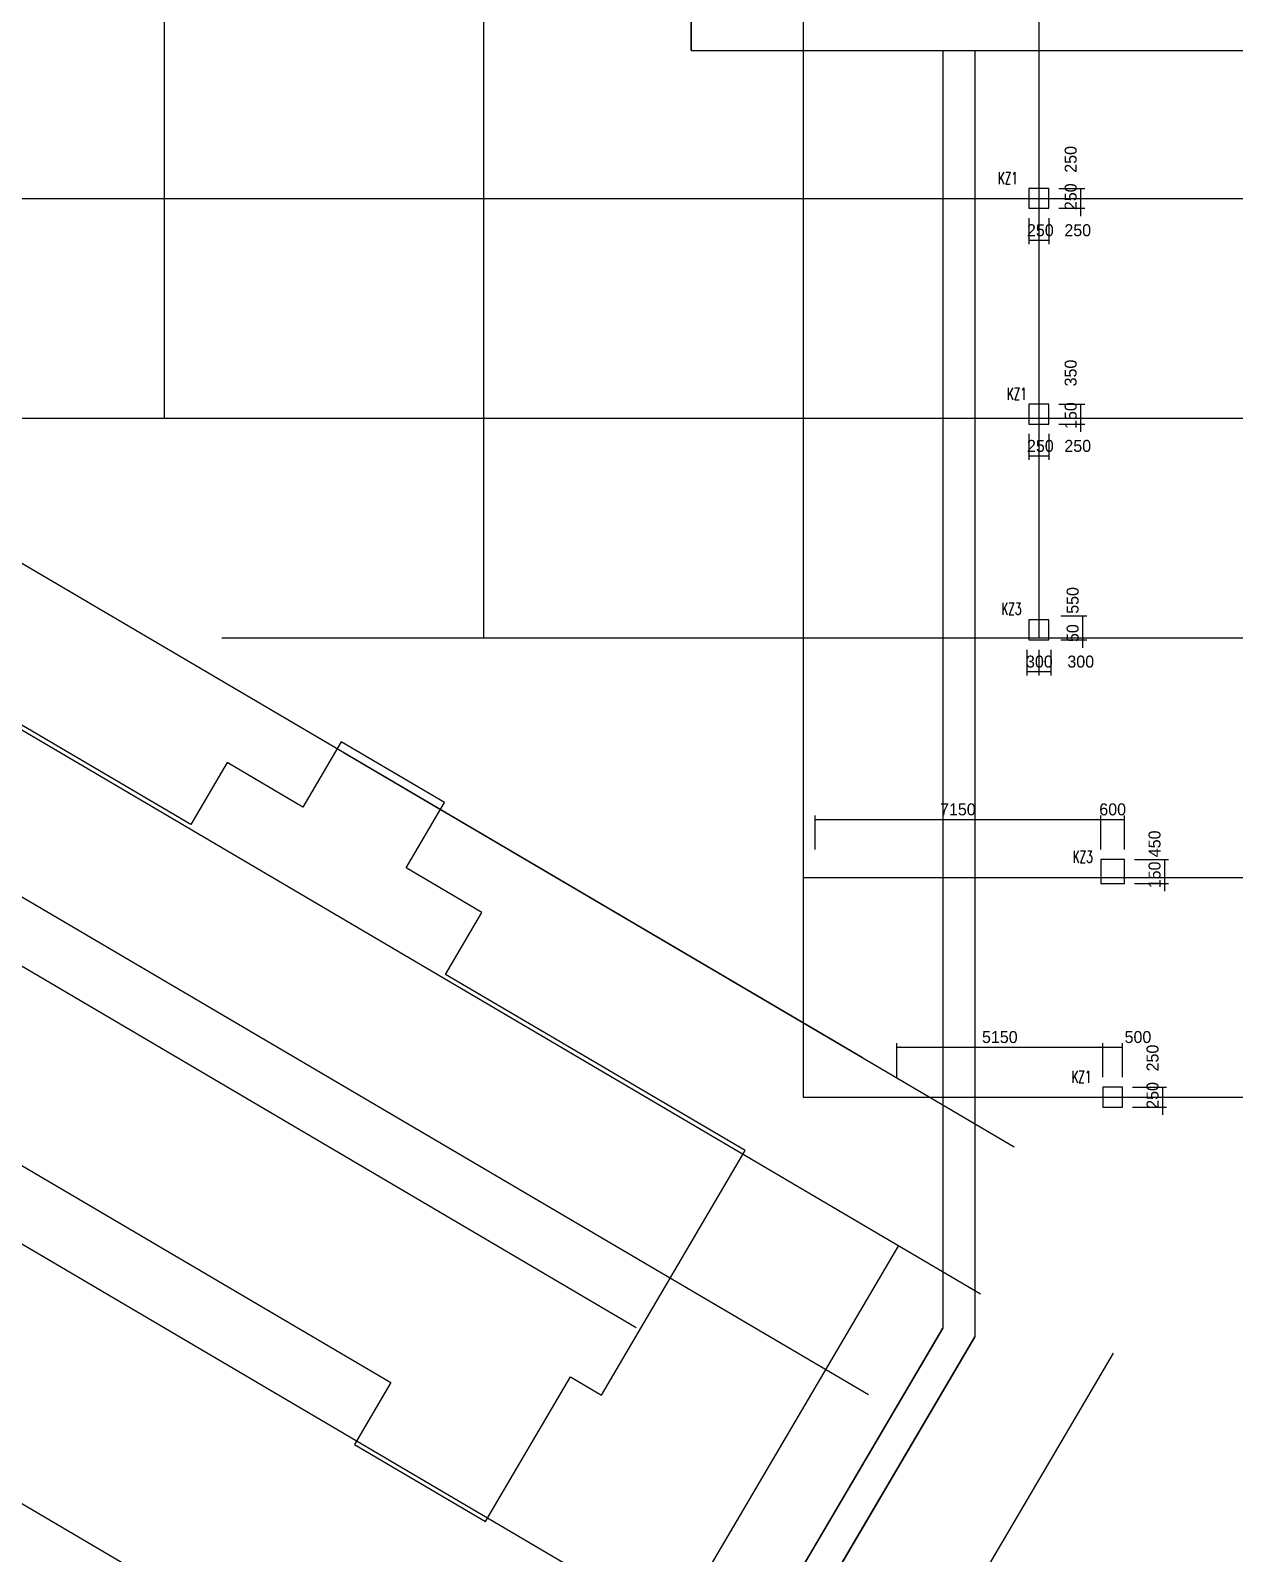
# Model space of a CAD drawing. Extents: x 387171 to 699106, y 11966 to 245688.
# Drawn here: x 615414 to 645559, y 156158 to 194291 of the extents above; entities that cross this region are included whole.
import ezdxf

# ---------------------------------------------------------------- set-up
doc = ezdxf.new("R2010")
doc.units = 0
doc.header["$LTSCALE"] = 100
doc.header["$MEASUREMENT"] = 0
for name, color, linetype in [('COLU', 7, 'Continuous'), ('DIM', 3, 'Continuous'), ('DOTE', 253, 'Continuous'), ('h后浇带', 51, 'Continuous'), ('NUM', 7, 'Continuous')]:
    doc.layers.add(name, color=color, linetype=linetype)
doc.styles.add('hztxt', font='hztxt')
doc.styles.get("Standard").update_dxf_attribs({"font": 'standard'})
doc.dimstyles.get("Standard").update_dxf_attribs({"dimtxt": 300, "dimasz": 100, "dimexe": 100, "dimexo": 250, "dimgap": 100, "dimtad": 0, "dimtoh": 1, "dimdec": 0, "dimdsep": 46, "dimcen": 0.09, "dimclrt": 7, "dimadec": 0, "dimazin": 0, "dimtfac": 1, "dimtdec": 4, "dimtofl": 0, "dimtmove": 0, "dimatfit": 3, "dimfxl": 1, "dimtolj": 1, "dimtzin": 0, "dimarcsym": 0})

# ---------------------------------------------------------------- blocks, each defined once
blk = doc.blocks.new('*D2511')
at = {"layer": 'DIM', "color": 0, "linetype": 'ByBlock', "lineweight": -2}
for p, q in [((642258, 168088), (642258, 168938)), ((642758, 168088), (642758, 168938)), ((642258, 168838), (642758, 168838))]:
    blk.add_line(p, q, dxfattribs=at)
for points in [[(642258, 168838), (642358, 168855), (642358, 168821)], [(642758, 168838), (642658, 168821), (642658, 168855)]]:
    blk.add_solid(points, dxfattribs=at)
at = {"layer": 'DIM', "color": 7, "linetype": 'Continuous', "lineweight": -2, "insert": (643141, 169088), "char_height": 300, "width": 566.67, "attachment_point": 5, "style": 'hztxt'}
blk.add_mtext('500', dxfattribs=at)
blk = doc.blocks.new('*D2071')
at = {"layer": 'DIM', "color": 0, "linetype": 'ByBlock', "lineweight": -2}
for p, q in [((643008, 167838), (643858, 167838)), ((643758, 167838), (643758, 167588)), ((643008, 167588), (643858, 167588))]:
    blk.add_line(p, q, dxfattribs=at)
for points in [[(643758, 167838), (643775, 167738), (643741, 167738)], [(643758, 167588), (643741, 167688), (643775, 167688)]]:
    blk.add_solid(points, dxfattribs=at)
at = {"layer": 'DIM', "color": 7, "linetype": 'Continuous', "lineweight": -2, "insert": (643508, 168564), "char_height": 300, "width": 566.67, "attachment_point": 5, "rotation": 90, "style": 'hztxt'}
blk.add_mtext('250', dxfattribs=at)
blk = doc.blocks.new('*D2020')
at = {"layer": 'DIM', "color": 0, "linetype": 'ByBlock', "lineweight": -2}
for p, q in [((643758, 167788), (643758, 167138)), ((643008, 167588), (643858, 167588)), ((643008, 167338), (643858, 167338))]:
    blk.add_line(p, q, dxfattribs=at)
for points in [[(643758, 167588), (643741, 167688), (643775, 167688)], [(643758, 167338), (643775, 167238), (643741, 167238)]]:
    blk.add_solid(points, dxfattribs=at)
at = {"layer": 'DIM', "color": 7, "linetype": 'Continuous', "lineweight": -2, "insert": (643508, 167628), "char_height": 300, "width": 566.67, "attachment_point": 5, "rotation": 90, "style": 'hztxt'}
blk.add_mtext('250', dxfattribs=at)
blk = doc.blocks.new('*D1597')
at = {"layer": 'DIM', "color": 0, "linetype": 'ByBlock', "lineweight": -2}
for p, q in [((642208, 173788), (642208, 174638)), ((642208, 174538), (642808, 174538)), ((642808, 173788), (642808, 174638))]:
    blk.add_line(p, q, dxfattribs=at)
for points in [[(642208, 174538), (642308, 174555), (642308, 174521)], [(642808, 174538), (642708, 174521), (642708, 174555)]]:
    blk.add_solid(points, dxfattribs=at)
at = {"layer": 'DIM', "color": 7, "linetype": 'Continuous', "lineweight": -2, "insert": (642508, 174788), "char_height": 300, "width": 556.67, "attachment_point": 5, "style": 'hztxt'}
blk.add_mtext('600', dxfattribs=at)
blk = doc.blocks.new('*D1164')
at = {"layer": 'DIM', "color": 0, "linetype": 'ByBlock', "lineweight": -2}
for p, q in [((643058, 173538), (643908, 173538)), ((643808, 173538), (643808, 173088)), ((643058, 173088), (643908, 173088))]:
    blk.add_line(p, q, dxfattribs=at)
for points in [[(643808, 173538), (643825, 173438), (643791, 173438)], [(643808, 173088), (643791, 173188), (643825, 173188)]]:
    blk.add_solid(points, dxfattribs=at)
at = {"layer": 'DIM', "color": 7, "linetype": 'Continuous', "lineweight": -2, "insert": (643558, 173926), "char_height": 300, "width": 576.67, "attachment_point": 5, "rotation": 90, "style": 'hztxt'}
blk.add_mtext('450', dxfattribs=at)
blk = doc.blocks.new('*D731')
at = {"layer": 'DIM', "color": 0, "linetype": 'ByBlock', "lineweight": -2}
for p, q in [((643808, 173288), (643808, 172738)), ((643058, 173088), (643908, 173088)), ((643058, 172938), (643908, 172938))]:
    blk.add_line(p, q, dxfattribs=at)
for points in [[(643808, 173088), (643791, 173188), (643825, 173188)], [(643808, 172938), (643825, 172838), (643791, 172838)]]:
    blk.add_solid(points, dxfattribs=at)
at = {"layer": 'DIM', "color": 7, "linetype": 'Continuous', "lineweight": -2, "insert": (643558, 173149), "char_height": 300, "width": 476.67, "attachment_point": 5, "rotation": 90, "style": 'hztxt'}
blk.add_mtext('150', dxfattribs=at)
blk = doc.blocks.new('*D2317')
at = {"layer": 'DIM', "color": 0, "linetype": 'ByBlock', "lineweight": -2}
for p, q in [((640408, 189588), (640408, 188938)), ((640658, 189588), (640658, 188938)), ((640408, 189038), (640658, 189038))]:
    blk.add_line(p, q, dxfattribs=at)
for points in [[(640408, 189038), (640508, 189055), (640508, 189021)], [(640658, 189038), (640558, 189021), (640558, 189055)]]:
    blk.add_solid(points, dxfattribs=at)
at = {"layer": 'DIM', "color": 7, "linetype": 'Continuous', "lineweight": -2, "insert": (640698, 189288), "char_height": 300, "width": 566.67, "attachment_point": 5, "style": 'hztxt'}
blk.add_mtext('250', dxfattribs=at)
blk = doc.blocks.new('*D2281')
at = {"layer": 'DIM', "color": 0, "linetype": 'ByBlock', "lineweight": -2}
for p, q in [((640658, 189588), (640658, 188938)), ((640908, 189588), (640908, 188938)), ((640658, 189038), (640908, 189038))]:
    blk.add_line(p, q, dxfattribs=at)
for points in [[(640658, 189038), (640758, 189055), (640758, 189021)], [(640908, 189038), (640808, 189021), (640808, 189055)]]:
    blk.add_solid(points, dxfattribs=at)
at = {"layer": 'DIM', "color": 7, "linetype": 'Continuous', "lineweight": -2, "insert": (641634, 189288), "char_height": 300, "width": 566.67, "attachment_point": 5, "style": 'hztxt'}
blk.add_mtext('250', dxfattribs=at)
blk = doc.blocks.new('*D1804')
at = {"layer": 'DIM', "color": 0, "linetype": 'ByBlock', "lineweight": -2}
for p, q in [((641708, 189638), (641708, 190288)), ((641158, 190088), (641808, 190088)), ((641158, 189838), (641808, 189838))]:
    blk.add_line(p, q, dxfattribs=at)
for points in [[(641708, 190088), (641691, 190188), (641725, 190188)], [(641708, 189838), (641725, 189738), (641691, 189738)]]:
    blk.add_solid(points, dxfattribs=at)
at = {"layer": 'DIM', "color": 7, "linetype": 'Continuous', "lineweight": -2, "insert": (641458, 190128), "char_height": 300, "width": 566.67, "attachment_point": 5, "rotation": 90, "style": 'hztxt'}
blk.add_mtext('250', dxfattribs=at)
blk = doc.blocks.new('*D1398')
at = {"layer": 'DIM', "color": 0, "linetype": 'ByBlock', "lineweight": -2}
for p, q in [((641158, 190338), (641808, 190338)), ((641708, 190088), (641708, 190338)), ((641158, 190088), (641808, 190088))]:
    blk.add_line(p, q, dxfattribs=at)
for points in [[(641708, 190338), (641725, 190238), (641691, 190238)], [(641708, 190088), (641691, 190188), (641725, 190188)]]:
    blk.add_solid(points, dxfattribs=at)
at = {"layer": 'DIM', "color": 7, "linetype": 'Continuous', "lineweight": -2, "insert": (641458, 191064), "char_height": 300, "width": 566.67, "attachment_point": 5, "rotation": 90, "style": 'hztxt'}
blk.add_mtext('250', dxfattribs=at)
blk = doc.blocks.new('*D1316')
at = {"layer": 'DIM', "color": 0, "linetype": 'ByBlock', "lineweight": -2}
for p, q in [((640408, 184188), (640408, 183538)), ((640658, 184188), (640658, 183538)), ((640408, 183638), (640658, 183638))]:
    blk.add_line(p, q, dxfattribs=at)
for points in [[(640408, 183638), (640508, 183655), (640508, 183621)], [(640658, 183638), (640558, 183621), (640558, 183655)]]:
    blk.add_solid(points, dxfattribs=at)
at = {"layer": 'DIM', "color": 7, "linetype": 'Continuous', "lineweight": -2, "insert": (640698, 183888), "char_height": 300, "width": 566.67, "attachment_point": 5, "style": 'hztxt'}
blk.add_mtext('250', dxfattribs=at)
blk = doc.blocks.new('*D892')
at = {"layer": 'DIM', "color": 0, "linetype": 'ByBlock', "lineweight": -2}
for p, q in [((640658, 184188), (640658, 183538)), ((640908, 184188), (640908, 183538)), ((640658, 183638), (640908, 183638))]:
    blk.add_line(p, q, dxfattribs=at)
for points in [[(640658, 183638), (640758, 183655), (640758, 183621)], [(640908, 183638), (640808, 183621), (640808, 183655)]]:
    blk.add_solid(points, dxfattribs=at)
at = {"layer": 'DIM', "color": 7, "linetype": 'Continuous', "lineweight": -2, "insert": (641634, 183888), "char_height": 300, "width": 566.67, "attachment_point": 5, "style": 'hztxt'}
blk.add_mtext('250', dxfattribs=at)
blk = doc.blocks.new('*D443')
at = {"layer": 'DIM', "color": 0, "linetype": 'ByBlock', "lineweight": -2}
for p, q in [((641158, 184588), (641808, 184588)), ((641708, 184238), (641708, 184788)), ((641158, 184438), (641808, 184438))]:
    blk.add_line(p, q, dxfattribs=at)
for points in [[(641708, 184588), (641691, 184688), (641725, 184688)], [(641708, 184438), (641725, 184338), (641691, 184338)]]:
    blk.add_solid(points, dxfattribs=at)
at = {"layer": 'DIM', "color": 7, "linetype": 'Continuous', "lineweight": -2, "insert": (641458, 184649), "char_height": 300, "width": 476.67, "attachment_point": 5, "rotation": 90, "style": 'hztxt'}
blk.add_mtext('150', dxfattribs=at)
blk = doc.blocks.new('*D408')
at = {"layer": 'DIM', "color": 0, "linetype": 'ByBlock', "lineweight": -2}
for p, q in [((641158, 184938), (641808, 184938)), ((641158, 184588), (641808, 184588)), ((641708, 184588), (641708, 184938))]:
    blk.add_line(p, q, dxfattribs=at)
for points in [[(641708, 184938), (641725, 184838), (641691, 184838)], [(641708, 184588), (641691, 184688), (641725, 184688)]]:
    blk.add_solid(points, dxfattribs=at)
at = {"layer": 'DIM', "color": 7, "linetype": 'Continuous', "lineweight": -2, "insert": (641458, 185714), "char_height": 300, "width": 566.67, "attachment_point": 5, "rotation": 90, "style": 'hztxt'}
blk.add_mtext('350', dxfattribs=at)
blk = doc.blocks.new('*D1024')
at = {"layer": 'DIM', "color": 0, "linetype": 'ByBlock', "lineweight": -2}
for p, q in [((640358, 178788), (640358, 178138)), ((640658, 178788), (640658, 178138)), ((640358, 178238), (640658, 178238))]:
    blk.add_line(p, q, dxfattribs=at)
for points in [[(640358, 178238), (640458, 178255), (640458, 178221)], [(640658, 178238), (640558, 178221), (640558, 178255)]]:
    blk.add_solid(points, dxfattribs=at)
at = {"layer": 'DIM', "color": 7, "linetype": 'Continuous', "lineweight": -2, "insert": (640673, 178488), "char_height": 300, "width": 566.67, "attachment_point": 5, "style": 'hztxt'}
blk.add_mtext('300', dxfattribs=at)
blk = doc.blocks.new('*D573')
at = {"layer": 'DIM', "color": 0, "linetype": 'ByBlock', "lineweight": -2}
for p, q in [((640658, 178788), (640658, 178138)), ((640958, 178788), (640958, 178138)), ((640658, 178238), (640958, 178238))]:
    blk.add_line(p, q, dxfattribs=at)
for points in [[(640658, 178238), (640758, 178255), (640758, 178221)], [(640958, 178238), (640858, 178221), (640858, 178255)]]:
    blk.add_solid(points, dxfattribs=at)
at = {"layer": 'DIM', "color": 7, "linetype": 'Continuous', "lineweight": -2, "insert": (641709, 178488), "char_height": 300, "width": 566.67, "attachment_point": 5, "style": 'hztxt'}
blk.add_mtext('300', dxfattribs=at)
blk = doc.blocks.new('*D2659')
at = {"layer": 'DIM', "color": 0, "linetype": 'ByBlock', "lineweight": -2}
for p, q in [((641758, 178838), (641758, 179288)), ((641208, 179088), (641858, 179088)), ((641208, 179038), (641858, 179038))]:
    blk.add_line(p, q, dxfattribs=at)
for points in [[(641758, 179088), (641741, 179188), (641775, 179188)], [(641758, 179038), (641775, 178938), (641741, 178938)]]:
    blk.add_solid(points, dxfattribs=at)
at = {"layer": 'DIM', "color": 7, "linetype": 'Continuous', "lineweight": -2, "insert": (641508, 179202), "char_height": 300, "width": 353.33, "attachment_point": 5, "rotation": 90, "style": 'hztxt'}
blk.add_mtext('50', dxfattribs=at)
blk = doc.blocks.new('*D2258')
at = {"layer": 'DIM', "color": 0, "linetype": 'ByBlock', "lineweight": -2}
for p, q in [((641208, 179638), (641858, 179638)), ((641758, 179088), (641758, 179638)), ((641208, 179088), (641858, 179088))]:
    blk.add_line(p, q, dxfattribs=at)
for points in [[(641758, 179638), (641775, 179538), (641741, 179538)], [(641758, 179088), (641741, 179188), (641775, 179188)]]:
    blk.add_solid(points, dxfattribs=at)
at = {"layer": 'DIM', "color": 7, "linetype": 'Continuous', "lineweight": -2, "insert": (641508, 180021), "char_height": 300, "width": 566.67, "attachment_point": 5, "rotation": 90, "style": 'hztxt'}
blk.add_mtext('550', dxfattribs=at)
blk = doc.blocks.new('*D2992')
at = {"layer": 'DIM', "color": 0, "linetype": 'ByBlock', "lineweight": -2}
for p, q in [((637108, 168088), (637108, 168938)), ((642258, 168088), (642258, 168938)), ((637108, 168838), (642258, 168838))]:
    blk.add_line(p, q, dxfattribs=at)
for points in [[(637108, 168838), (637208, 168855), (637208, 168821)], [(642258, 168838), (642158, 168821), (642158, 168855)]]:
    blk.add_solid(points, dxfattribs=at)
at = {"layer": 'DIM', "color": 7, "linetype": 'Continuous', "lineweight": -2, "insert": (639683, 169088), "char_height": 300, "width": 775, "attachment_point": 5, "style": 'hztxt'}
blk.add_mtext('5150', dxfattribs=at)
blk = doc.blocks.new('*D1493')
at = {"layer": 'DIM', "color": 0, "linetype": 'ByBlock', "lineweight": -2}
for p, q in [((635058, 173788), (635058, 174638)), ((635058, 174538), (642208, 174538)), ((642208, 173788), (642208, 174638))]:
    blk.add_line(p, q, dxfattribs=at)
for points in [[(635058, 174538), (635158, 174555), (635158, 174521)], [(642208, 174538), (642108, 174521), (642108, 174555)]]:
    blk.add_solid(points, dxfattribs=at)
at = {"layer": 'DIM', "color": 7, "linetype": 'Continuous', "lineweight": -2, "insert": (638633, 174788), "char_height": 300, "width": 775, "attachment_point": 5, "style": 'hztxt'}
blk.add_mtext('7150', dxfattribs=at)
blk = doc.blocks.new('后浇带现场')
at = {"color": 6, "lineweight": 30}
for points in [[(775507, 730049), (814957, 730052), (814957, 720830), (841315, 720830)], [(821257, 720830), (821257, 688843), (805860, 662656), (825600, 651049), (814026, 631365), (812236, 611185), (845904, 608199)], [(822057, 720830), (822057, 688625), (806955, 662940), (826695, 651333), (814807, 631115), (813104, 611911), (845975, 608996)]]:
    blk.add_lwpolyline(points, dxfattribs=at)
at = {"layer": 'h后浇带', "color": 1}
for p, q in [((814957, 720830), (814957, 730049)), ((814957, 720830), (821257, 720830)), ((821257, 720830), (821257, 688843)), ((822057, 720830), (822057, 688625)), ((822057, 720830), (841349, 720830)), ((805860, 662656), (821257, 688843)), ((806549, 662251), (822057, 688625))]:
    blk.add_line(p, q, dxfattribs=at)

msp = doc.modelspace()

# ---------------------------------------------------------------- linework, layer by layer
at = {"color": 6, "lineweight": 30}
msp.add_lwpolyline([(611161.6, 168246), (624436.4, 160440.7), (623524.5, 158888.8), (626802, 156961.7), (628930.7, 160582.3), (629706.6, 160126.1), (633303.1, 166247.8), (625803.9, 170657.2), (626716.2, 172208.8), (624819.7, 173323.9), (625782.8, 174961.8), (623196.7, 176482.4), (622233.6, 174844.5), (620337.2, 175959.6), (619424.8, 174407.9), (609339.1, 180338.1)], dxfattribs=at)
at = {"layer": 'COLU'}
for points in [[(640408.1, 189837.9), (640908.1, 189837.9), (640908.1, 190337.9), (640408.1, 190337.9)], [(640408.1, 184437.9), (640908.1, 184437.9), (640908.1, 184937.9), (640408.1, 184937.9)], [(640408.1, 179037.9), (640908.1, 179037.9), (640908.1, 179537.9), (640408.1, 179537.9)], [(642208.1, 172937.9), (642808.1, 172937.9), (642808.1, 173537.9), (642208.1, 173537.9)], [(642258.1, 167337.9), (642758.1, 167337.9), (642758.1, 167837.9), (642258.1, 167837.9)]]:
    msp.add_lwpolyline(points, close=True, dxfattribs=at)
at = {"layer": 'DOTE'}
for p, q in [((618758.1, 216637.9), (618758.1, 184587.9)), ((626758.1, 216330.8), (626758.1, 179087.9)), ((634758.1, 216271.9), (634758.1, 167587.9)), ((640658.1, 216289.7), (640658.1, 179087.9)), ((591333.7, 194985.1), (636237, 168582.9)), ((589509, 191881.8), (639200.8, 162664)), ((534043.3, 190087.9), (664518.6, 190087.9)), ((586924, 187485.4), (630581.7, 161815.6)), ((610758.1, 184587.9), (664518.6, 184587.9)), ((596515.9, 183585.7), (636394.7, 160137.8)), ((645210.3, 146254), (583882.9, 182313.2)), ((620208.1, 179087.9), (664518.6, 179087.9)), ((623267.7, 176208.6), (640044, 166344.4)), ((634758.1, 173087.9), (664518.6, 173087.9)), ((634758.1, 167587.9), (664518.6, 167587.9)), ((623337.5, 140370.3), (637153.5, 163867.8)), ((650020.1, 136929.7), (605931.4, 162852.9)), ((622000.8, 126259.2), (642528.4, 161171.5))]:
    msp.add_line(p, q, dxfattribs=at)

# ---------------------------------------------------------------- block references
at = {"color": 3, "lineweight": 30}
msp.add_blockref('后浇带现场', (-182998.7, -527042.1), dxfattribs=at)

# ---------------------------------------------------------------- texts
at = {"layer": 'NUM', "color": 200, "width": 0.7}
for s, p in [('KZ1', (639634.3, 190444)), ('KZ1', (639859.4, 185044)), ('KZ3', (639722.8, 179661.9)), ('KZ3', (641508.4, 173453.3)), ('KZ1', (641476.2, 167944))]:
    msp.add_text(s, height=300, dxfattribs=at).set_placement(p)

# ---------------------------------------------------------------- dimensions: what is measured, and where the dimension line sits
at = {"layer": 'DIM', "color": 200}
for p1, p2, picture, middle in [((640908.1, 190087.9), (640908.1, 190337.9), '*D1398', (641458.1, 190556)), ((640908.1, 189837.9), (640908.1, 190087.9), '*D1804', (641458.1, 189619.9)), ((640408.1, 189837.9), (640658.1, 189837.9), '*D2317', (640190, 189287.9)), ((640658.1, 189837.9), (640908.1, 189837.9), '*D2281', (641126.1, 189287.9)), ((640908.1, 184587.9), (640908.1, 184937.9), '*D408', (641458.1, 185156)), ((640908.1, 184437.9), (640908.1, 184587.9), '*D443', (641458.1, 184236)), ((640408.1, 184437.9), (640658.1, 184437.9), '*D1316', (640190, 183887.9)), ((640658.1, 184437.9), (640908.1, 184437.9), '*D892', (641126.1, 183887.9)), ((640958.1, 179087.9), (640958.1, 179637.9), '*D2258', (641508.1, 179362.9)), ((640958.1, 179037.9), (640958.1, 179087.9), '*D2659', (641508.1, 178900.6)), ((640358.1, 179037.9), (640658.1, 179037.9), '*D1024', (640140, 178487.9)), ((640658.1, 179037.9), (640958.1, 179037.9), '*D573', (641176.1, 178487.9))]:
    dim = msp.add_aligned_dim(p1=p1, p2=p2, distance=-800, dimstyle='Standard', dxfattribs=at)
    dim.commit()
    dim.dimension.update_dxf_attribs({"geometry": picture, "text_midpoint": middle})
for base, p1, p2, picture, middle in [((642208.1, 174537.9), (635058.1, 173537.9), (642208.1, 173537.9), '*D1493', (638633.1, 174787.9)), ((642808.1, 174537.9), (642208.1, 173537.9), (642808.1, 173537.9), '*D1597', (642508.1, 174787.9)), ((642258.1, 168837.9), (637108.1, 167837.9), (642258.1, 167837.9), '*D2992', (639683.1, 169087.9)), ((642758.1, 168837.9), (642258.1, 167837.9), (642758.1, 167837.9), '*D2511', (642508.1, 169087.9))]:
    dim = msp.add_linear_dim(base=base, p1=p1, p2=p2, dimstyle='Standard', dxfattribs=at)
    dim.commit()
    dim.dimension.update_dxf_attribs({"geometry": picture, "text_midpoint": middle})
for base, p1, p2, picture, middle in [((643808.1, 173087.9), (642808.1, 173537.9), (642808.1, 173087.9), '*D1164', (643558.1, 173312.9)), ((643808.1, 172937.9), (642808.1, 173087.9), (642808.1, 172937.9), '*D731', (643558.1, 172736)), ((643758.1, 167587.9), (642758.1, 167837.9), (642758.1, 167587.9), '*D2071', (643508.1, 168056)), ((643758.1, 167337.9), (642758.1, 167587.9), (642758.1, 167337.9), '*D2020', (643508.1, 167119.9))]:
    dim = msp.add_linear_dim(base=base, p1=p1, p2=p2, angle=270, dimstyle='Standard', dxfattribs=at)
    dim.commit()
    dim.dimension.update_dxf_attribs({"geometry": picture, "text_midpoint": middle})

doc.saveas('drawing.dxf')
